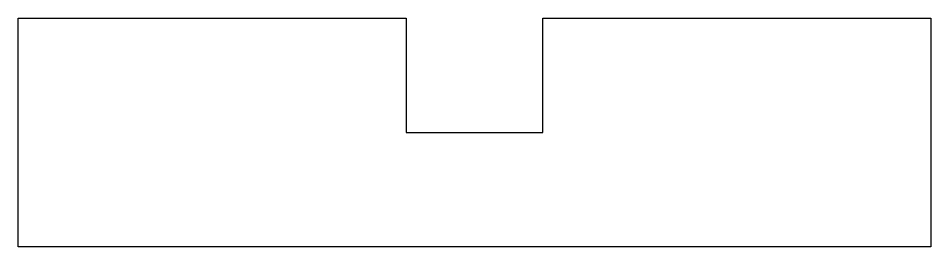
# Model space of a CAD drawing. Header units: centimetres. Extents: x -10.54 to -8.54, y -0.33 to 0.17.
import ezdxf

# ---------------------------------------------------------------- set-up
doc = ezdxf.new("R2010")
doc.units = ezdxf.units.CM
doc.layers.get('0').update_dxf_attribs({"linetype": 'CONTINUOUS'})

msp = doc.modelspace()

# ---------------------------------------------------------------- linework, layer by layer
msp.add_lwpolyline([(-10.5358, 0.1743), (-9.6858, 0.1743), (-9.6858, -0.0757), (-9.3858, -0.0757), (-9.3858, 0.1743), (-8.5358, 0.1743), (-8.5358, -0.3257), (-10.5358, -0.3257)], close=True)

doc.saveas('drawing.dxf')
